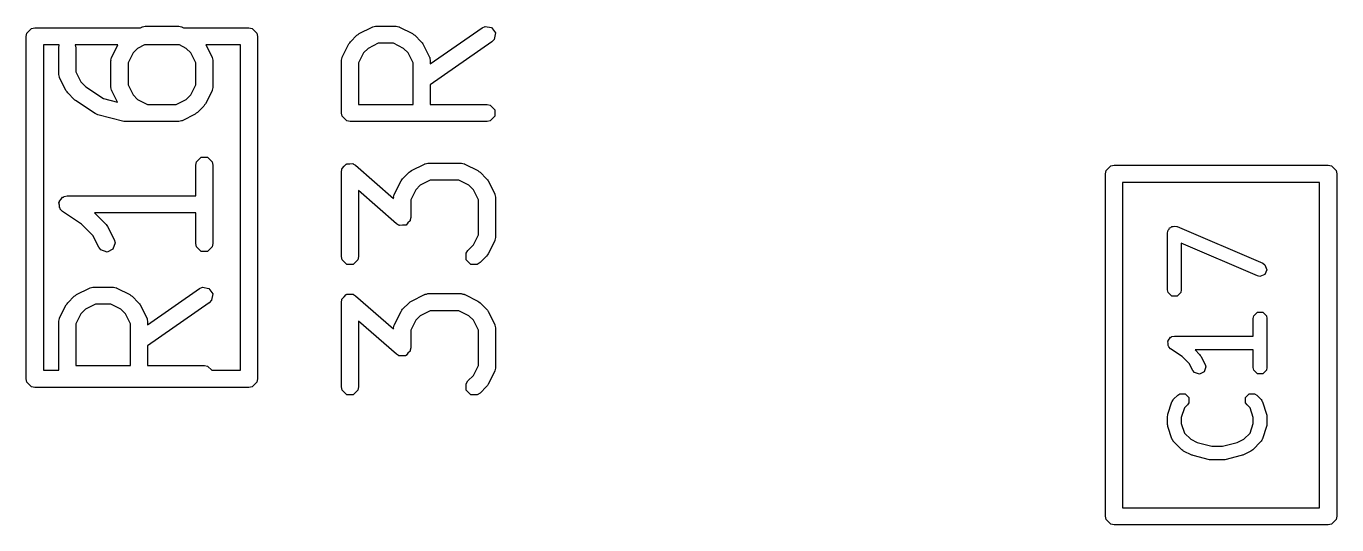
# Model space of a CAD drawing. Header units: inches. Extents: x -1.73 to 1.98, y -0.03 to 4.65.
# Drawn here: x 0.2569 to 0.5581, y 1.6929 to 1.8076 of the extents above; entities that cross this region are included whole.
import ezdxf

# ---------------------------------------------------------------- set-up
doc = ezdxf.new("R2010")
doc.units = ezdxf.units.IN
doc.header["$MEASUREMENT"] = 0
doc.layers.add('BLACK', color=250, linetype='CONTINUOUS')

msp = doc.modelspace()

# ---------------------------------------------------------------- linework, layer by layer
at = {"layer": 'BLACK', "linetype": 'CONTINUOUS'}
for p, q in [((0.2581, 1.80704), (0.25886, 1.80719)), ((0.25886, 1.80719), (0.28312, 1.80719)), ((0.28312, 1.80719), (0.28345, 1.80735)), ((0.28345, 1.80735), (0.28355, 1.80738)), ((0.28355, 1.80738), (0.28358, 1.80741)), ((0.28358, 1.80741), (0.28389, 1.80747)), ((0.28389, 1.80747), (0.28419, 1.80756)), ((0.28419, 1.80756), (0.28424, 1.80754)), ((0.28424, 1.80754), (0.28433, 1.80756)), ((0.28433, 1.80756), (0.29183, 1.80756)), ((0.29183, 1.80756), (0.29193, 1.80754)), ((0.29193, 1.80754), (0.29197, 1.80756)), ((0.29197, 1.80756), (0.29228, 1.80747)), ((0.29228, 1.80747), (0.29258, 1.80741)), ((0.29258, 1.80741), (0.29262, 1.80738)), ((0.29262, 1.80738), (0.29271, 1.80735)), ((0.29271, 1.80735), (0.29305, 1.80719)), ((0.29305, 1.80719), (0.30807, 1.80719)), ((0.30807, 1.80719), (0.30882, 1.80704)), ((0.33341, 1.80585), (0.33641, 1.80735)), ((0.33641, 1.80735), (0.33651, 1.80738)), ((0.33651, 1.80738), (0.33654, 1.80741)), ((0.33654, 1.80741), (0.33685, 1.80747)), ((0.33685, 1.80747), (0.33715, 1.80756)), ((0.33715, 1.80756), (0.3372, 1.80754)), ((0.3372, 1.80754), (0.33729, 1.80756)), ((0.33729, 1.80756), (0.34179, 1.80756)), ((0.34179, 1.80756), (0.34189, 1.80754)), ((0.34189, 1.80754), (0.34193, 1.80756)), ((0.34193, 1.80756), (0.34224, 1.80747)), ((0.34224, 1.80747), (0.34255, 1.80741)), ((0.34255, 1.80741), (0.34258, 1.80738)), ((0.34258, 1.80738), (0.34267, 1.80735)), ((0.34267, 1.80735), (0.34567, 1.80585)), ((0.34976, 1.79887), (0.36166, 1.8072)), ((0.36166, 1.8072), (0.36237, 1.80751)), ((0.36237, 1.80751), (0.36385, 1.80725)), ((0.36385, 1.80725), (0.36471, 1.80602)), ((0.25689, 1.80522), (0.25704, 1.80597)), ((0.25689, 1.72648), (0.25689, 1.80522)), ((0.25704, 1.80597), (0.2581, 1.80704)), ((0.30882, 1.80704), (0.30989, 1.80597)), ((0.30989, 1.80597), (0.31004, 1.80522)), ((0.31004, 1.80522), (0.31004, 1.72648)), ((0.3314, 1.80398), (0.3329, 1.80548)), ((0.3329, 1.80548), (0.33317, 1.80566)), ((0.33317, 1.80566), (0.33341, 1.80585)), ((0.34567, 1.80585), (0.34592, 1.80566)), ((0.34592, 1.80566), (0.34619, 1.80548)), ((0.34619, 1.80548), (0.34769, 1.80398)), ((0.36445, 1.80453), (0.36392, 1.80398)), ((0.36471, 1.80602), (0.36445, 1.80453)), ((0.2645, 1.80325), (0.26083, 1.80325)), ((0.26083, 1.80325), (0.26083, 1.72844)), ((0.26437, 1.80259), (0.2645, 1.80325)), ((0.26437, 1.79659), (0.26437, 1.80259)), ((0.26817, 1.80325), (0.2683, 1.80259)), ((0.27796, 1.80325), (0.26817, 1.80325)), ((0.2683, 1.80259), (0.2683, 1.79706)), ((0.27657, 1.80047), (0.27796, 1.80325)), ((0.28145, 1.80143), (0.2803, 1.79913)), ((0.2825, 1.80247), (0.28145, 1.80143)), ((0.28405, 1.80325), (0.2825, 1.80247)), ((0.29212, 1.80325), (0.28405, 1.80325)), ((0.29366, 1.80247), (0.29212, 1.80325)), ((0.29471, 1.80143), (0.29366, 1.80247)), ((0.29586, 1.79913), (0.29471, 1.80143)), ((0.2982, 1.80325), (0.29959, 1.80047)), ((0.3061, 1.80325), (0.2982, 1.80325)), ((0.3061, 1.72844), (0.3061, 1.80325)), ((0.32953, 1.80047), (0.33103, 1.80347)), ((0.33103, 1.80347), (0.33123, 1.80372)), ((0.33123, 1.80372), (0.3314, 1.80398)), ((0.33441, 1.80143), (0.33326, 1.79913)), ((0.33546, 1.80247), (0.33441, 1.80143)), ((0.33776, 1.80362), (0.33546, 1.80247)), ((0.34133, 1.80362), (0.33776, 1.80362)), ((0.34363, 1.80247), (0.34133, 1.80362)), ((0.34468, 1.80143), (0.34363, 1.80247)), ((0.34582, 1.79913), (0.34468, 1.80143)), ((0.34769, 1.80398), (0.34786, 1.80372)), ((0.34786, 1.80372), (0.34805, 1.80347)), ((0.34805, 1.80347), (0.34955, 1.80047)), ((0.36392, 1.80398), (0.34976, 1.79407)), ((0.27636, 1.79959), (0.27638, 1.79969)), ((0.27636, 1.79359), (0.27636, 1.79959)), ((0.27637, 1.79973), (0.27645, 1.80004)), ((0.27638, 1.79969), (0.27637, 1.79973)), ((0.27645, 1.80004), (0.27651, 1.80035)), ((0.27651, 1.80035), (0.27655, 1.80038)), ((0.27655, 1.80038), (0.27657, 1.80047)), ((0.2803, 1.79913), (0.2803, 1.79406)), ((0.29586, 1.79406), (0.29586, 1.79913)), ((0.29959, 1.80047), (0.29962, 1.80038)), ((0.29962, 1.80038), (0.29965, 1.80035)), ((0.29965, 1.80035), (0.29971, 1.80004)), ((0.29971, 1.80004), (0.29979, 1.79973)), ((0.29979, 1.79973), (0.29978, 1.79969)), ((0.29978, 1.79969), (0.2998, 1.79959)), ((0.2998, 1.79959), (0.2998, 1.79359)), ((0.32933, 1.79973), (0.32941, 1.80004)), ((0.32935, 1.79969), (0.32933, 1.79973)), ((0.32933, 1.79959), (0.32935, 1.79969)), ((0.32933, 1.78759), (0.32933, 1.79959)), ((0.32941, 1.80004), (0.32948, 1.80035)), ((0.32948, 1.80035), (0.32951, 1.80038)), ((0.32951, 1.80038), (0.32953, 1.80047)), ((0.33326, 1.79913), (0.33326, 1.78956)), ((0.34582, 1.78956), (0.34582, 1.79913)), ((0.34955, 1.80047), (0.34958, 1.80038)), ((0.34958, 1.80038), (0.34961, 1.80035)), ((0.34961, 1.80035), (0.34967, 1.80004)), ((0.34967, 1.80004), (0.34976, 1.79973)), ((0.34976, 1.79973), (0.34974, 1.79969)), ((0.34974, 1.79969), (0.34976, 1.79959)), ((0.34976, 1.79959), (0.34976, 1.79887)), ((0.26439, 1.7965), (0.26437, 1.79659)), ((0.26437, 1.79645), (0.26439, 1.7965)), ((0.26445, 1.79615), (0.26437, 1.79645)), ((0.26452, 1.79584), (0.26445, 1.79615)), ((0.26455, 1.79581), (0.26452, 1.79584)), ((0.26457, 1.79571), (0.26455, 1.79581)), ((0.26607, 1.79271), (0.26457, 1.79571)), ((0.2683, 1.79706), (0.26945, 1.79476)), ((0.26627, 1.79246), (0.26607, 1.79271)), ((0.26644, 1.7922), (0.26627, 1.79246)), ((0.26794, 1.7907), (0.26644, 1.7922)), ((0.26945, 1.79476), (0.27059, 1.79362)), ((0.27059, 1.79362), (0.27464, 1.79092)), ((0.27638, 1.7935), (0.27636, 1.79359)), ((0.27637, 1.79345), (0.27638, 1.7935)), ((0.27645, 1.79315), (0.27637, 1.79345)), ((0.27651, 1.79284), (0.27645, 1.79315)), ((0.27655, 1.79281), (0.27651, 1.79284)), ((0.27657, 1.79271), (0.27655, 1.79281)), ((0.27787, 1.79011), (0.27657, 1.79271)), ((0.2803, 1.79406), (0.28145, 1.79176)), ((0.29471, 1.79176), (0.29586, 1.79406)), ((0.29959, 1.79271), (0.29809, 1.78971)), ((0.29962, 1.79281), (0.29959, 1.79271)), ((0.29965, 1.79284), (0.29962, 1.79281)), ((0.29971, 1.79315), (0.29965, 1.79284)), ((0.29979, 1.79345), (0.29971, 1.79315)), ((0.2998, 1.79359), (0.29978, 1.7935)), ((0.29978, 1.7935), (0.29979, 1.79345)), ((0.34976, 1.79407), (0.34976, 1.78956)), ((0.2681, 1.79059), (0.26794, 1.7907)), ((0.26824, 1.79046), (0.2681, 1.79059)), ((0.27274, 1.78746), (0.26824, 1.79046)), ((0.27464, 1.79092), (0.27787, 1.79011)), ((0.28145, 1.79176), (0.2825, 1.79071)), ((0.2825, 1.79071), (0.2848, 1.78956)), ((0.2848, 1.78956), (0.29137, 1.78956)), ((0.29137, 1.78956), (0.29366, 1.79071)), ((0.29366, 1.79071), (0.29471, 1.79176)), ((0.29772, 1.7892), (0.29622, 1.7877)), ((0.2979, 1.78946), (0.29772, 1.7892)), ((0.29809, 1.78971), (0.2979, 1.78946)), ((0.33326, 1.78956), (0.34582, 1.78956)), ((0.34976, 1.78956), (0.36279, 1.78956)), ((0.36279, 1.78956), (0.36354, 1.78941)), ((0.36354, 1.78941), (0.36461, 1.78835)), ((0.27305, 1.78733), (0.27274, 1.78746)), ((0.27336, 1.78718), (0.27305, 1.78733)), ((0.27936, 1.78568), (0.27336, 1.78718)), ((0.29571, 1.78733), (0.29271, 1.78583)), ((0.29596, 1.78753), (0.29571, 1.78733)), ((0.29622, 1.7877), (0.29596, 1.78753)), ((0.32948, 1.78684), (0.32933, 1.78759)), ((0.33054, 1.78578), (0.32948, 1.78684)), ((0.36461, 1.78684), (0.36354, 1.78578)), ((0.36461, 1.78835), (0.36461, 1.78684)), ((0.2796, 1.78567), (0.27936, 1.78568)), ((0.27983, 1.78563), (0.2796, 1.78567)), ((0.29183, 1.78563), (0.27983, 1.78563)), ((0.29193, 1.78564), (0.29183, 1.78563)), ((0.29197, 1.78563), (0.29193, 1.78564)), ((0.29228, 1.78571), (0.29197, 1.78563)), ((0.29258, 1.78578), (0.29228, 1.78571)), ((0.29262, 1.78581), (0.29258, 1.78578)), ((0.29271, 1.78583), (0.29262, 1.78581)), ((0.3313, 1.78563), (0.33054, 1.78578)), ((0.36279, 1.78563), (0.3313, 1.78563)), ((0.36354, 1.78578), (0.36279, 1.78563)), ((0.29601, 1.77635), (0.29708, 1.77741)), ((0.29708, 1.77741), (0.29858, 1.77741)), ((0.29858, 1.77741), (0.29965, 1.77635)), ((0.29586, 1.7756), (0.29601, 1.77635)), ((0.29586, 1.76856), (0.29586, 1.7756)), ((0.29965, 1.77635), (0.2998, 1.7756)), ((0.2998, 1.7756), (0.2998, 1.7576)), ((0.32933, 1.7741), (0.32944, 1.77464)), ((0.32933, 1.7546), (0.32933, 1.7741)), ((0.32943, 1.77473), (0.32946, 1.77476)), ((0.32944, 1.77464), (0.32943, 1.77473)), ((0.32946, 1.77476), (0.32948, 1.77485)), ((0.32948, 1.77485), (0.32997, 1.77534)), ((0.32997, 1.77534), (0.33042, 1.77586)), ((0.33042, 1.77586), (0.33049, 1.77586)), ((0.33049, 1.77586), (0.33054, 1.77591)), ((0.33054, 1.77591), (0.33123, 1.77591)), ((0.33123, 1.77591), (0.33193, 1.77596)), ((0.33193, 1.77596), (0.33201, 1.77591)), ((0.33201, 1.77591), (0.33205, 1.77591)), ((0.33205, 1.77591), (0.33211, 1.77586)), ((0.33211, 1.77586), (0.33259, 1.77558)), ((0.33259, 1.77558), (0.34133, 1.76793)), ((0.3434, 1.77249), (0.3449, 1.77399)), ((0.3449, 1.77399), (0.34516, 1.77416)), ((0.34516, 1.77416), (0.34541, 1.77436)), ((0.34541, 1.77436), (0.34841, 1.77586)), ((0.34841, 1.77586), (0.34851, 1.77588)), ((0.34851, 1.77588), (0.34854, 1.77591)), ((0.34854, 1.77591), (0.34885, 1.77598)), ((0.34885, 1.77598), (0.34915, 1.77606)), ((0.34915, 1.77606), (0.3492, 1.77604)), ((0.3492, 1.77604), (0.34929, 1.77606)), ((0.34929, 1.77606), (0.35679, 1.77606)), ((0.35679, 1.77606), (0.35689, 1.77604)), ((0.35689, 1.77604), (0.35693, 1.77606)), ((0.35693, 1.77606), (0.35724, 1.77598)), ((0.35724, 1.77598), (0.35755, 1.77591)), ((0.35755, 1.77591), (0.35758, 1.77588)), ((0.35758, 1.77588), (0.35767, 1.77586)), ((0.35767, 1.77586), (0.36067, 1.77436)), ((0.36067, 1.77436), (0.36092, 1.77416)), ((0.36092, 1.77416), (0.36118, 1.77399)), ((0.36118, 1.77399), (0.36268, 1.77249)), ((0.50492, 1.77362), (0.50507, 1.77438)), ((0.50507, 1.77438), (0.50614, 1.77544)), ((0.50614, 1.77544), (0.50689, 1.77559)), ((0.50689, 1.77559), (0.5561, 1.77559)), ((0.5561, 1.77559), (0.55686, 1.77544)), ((0.55686, 1.77544), (0.55792, 1.77438)), ((0.55792, 1.77438), (0.55807, 1.77362)), ((0.34153, 1.76898), (0.34303, 1.77198)), ((0.34303, 1.77198), (0.34323, 1.77223)), ((0.34323, 1.77223), (0.3434, 1.77249)), ((0.34746, 1.77098), (0.34641, 1.76993)), ((0.34976, 1.77213), (0.34746, 1.77098)), ((0.35633, 1.77213), (0.34976, 1.77213)), ((0.35863, 1.77098), (0.35633, 1.77213)), ((0.35967, 1.76993), (0.35863, 1.77098)), ((0.36268, 1.77249), (0.36286, 1.77223)), ((0.36286, 1.77223), (0.36305, 1.77198)), ((0.36305, 1.77198), (0.36455, 1.76898)), ((0.50492, 1.69488), (0.50492, 1.77362)), ((0.50886, 1.77165), (0.50886, 1.69685)), ((0.55413, 1.77165), (0.50886, 1.77165)), ((0.55413, 1.69685), (0.55413, 1.77165)), ((0.55807, 1.77362), (0.55807, 1.69488)), ((0.26492, 1.76776), (0.26524, 1.76823)), ((0.26524, 1.76823), (0.26544, 1.76827)), ((0.26544, 1.76827), (0.26558, 1.76842)), ((0.26558, 1.76842), (0.26633, 1.76856)), ((0.26633, 1.76856), (0.29586, 1.76856)), ((0.342, 1.76212), (0.33326, 1.76976)), ((0.33326, 1.76976), (0.33326, 1.7546)), ((0.34133, 1.76824), (0.34141, 1.76854)), ((0.34134, 1.76819), (0.34133, 1.76824)), ((0.34133, 1.7681), (0.34134, 1.76819)), ((0.34133, 1.76793), (0.34133, 1.7681)), ((0.34141, 1.76854), (0.34147, 1.76885)), ((0.34147, 1.76885), (0.34151, 1.76888)), ((0.34151, 1.76888), (0.34153, 1.76898)), ((0.34641, 1.76993), (0.34526, 1.76763)), ((0.36082, 1.76763), (0.35967, 1.76993)), ((0.36455, 1.76898), (0.36458, 1.76888)), ((0.36458, 1.76888), (0.36461, 1.76885)), ((0.36461, 1.76885), (0.36467, 1.76854)), ((0.36467, 1.76854), (0.36475, 1.76824)), ((0.36475, 1.76824), (0.36474, 1.76819)), ((0.36474, 1.76819), (0.36476, 1.7681)), ((0.36476, 1.7681), (0.36476, 1.7591)), ((0.2644, 1.76698), (0.26452, 1.76715)), ((0.26452, 1.76642), (0.2644, 1.76698)), ((0.26452, 1.76735), (0.26492, 1.76776)), ((0.26452, 1.76715), (0.26452, 1.76735)), ((0.26452, 1.76584), (0.26452, 1.76642)), ((0.26466, 1.7657), (0.26452, 1.76584)), ((0.2647, 1.7655), (0.26466, 1.7657)), ((0.26524, 1.76496), (0.2647, 1.7655)), ((0.26958, 1.76207), (0.26524, 1.76496)), ((0.34526, 1.76763), (0.34526, 1.7636)), ((0.36082, 1.75956), (0.36082, 1.76763)), ((0.27222, 1.75943), (0.26958, 1.76207)), ((0.29586, 1.76463), (0.27259, 1.76463)), ((0.27259, 1.76463), (0.27523, 1.76199)), ((0.27523, 1.76199), (0.2754, 1.76173)), ((0.29586, 1.7576), (0.29586, 1.76463)), ((0.34248, 1.76184), (0.342, 1.76212)), ((0.34462, 1.76235), (0.34417, 1.76183)), ((0.34511, 1.76284), (0.34462, 1.76235)), ((0.34513, 1.76293), (0.34511, 1.76284)), ((0.34516, 1.76297), (0.34513, 1.76293)), ((0.34526, 1.7636), (0.34515, 1.76305)), ((0.34515, 1.76305), (0.34516, 1.76297)), ((0.27357, 1.75672), (0.27222, 1.75943)), ((0.2754, 1.76173), (0.27559, 1.76148)), ((0.27559, 1.76148), (0.27709, 1.75848)), ((0.34254, 1.76178), (0.34248, 1.76184)), ((0.34258, 1.76178), (0.34254, 1.76178)), ((0.34266, 1.76173), (0.34258, 1.76178)), ((0.34335, 1.76178), (0.34266, 1.76173)), ((0.34405, 1.76178), (0.34335, 1.76178)), ((0.3441, 1.76183), (0.34405, 1.76178)), ((0.34417, 1.76183), (0.3441, 1.76183)), ((0.35967, 1.75726), (0.36082, 1.75956)), ((0.36475, 1.75896), (0.36467, 1.75865)), ((0.36476, 1.7591), (0.36474, 1.759)), ((0.36474, 1.759), (0.36475, 1.75896)), ((0.51918, 1.76005), (0.51919, 1.76007)), ((0.51918, 1.76004), (0.51918, 1.76005)), ((0.51918, 1.76003), (0.51918, 1.76004)), ((0.51918, 1.74691), (0.51918, 1.76003)), ((0.51919, 1.76007), (0.5193, 1.76063)), ((0.5193, 1.76063), (0.51953, 1.76086)), ((0.51953, 1.76086), (0.51965, 1.76116)), ((0.51965, 1.76116), (0.51994, 1.76127)), ((0.51994, 1.76127), (0.52015, 1.76148)), ((0.52015, 1.76148), (0.52047, 1.76148)), ((0.52047, 1.76148), (0.52077, 1.7616)), ((0.52077, 1.7616), (0.52134, 1.76148)), ((0.52134, 1.76148), (0.52136, 1.76148)), ((0.52136, 1.76148), (0.52136, 1.76148)), ((0.52136, 1.76148), (0.52137, 1.76148)), ((0.52137, 1.76148), (0.54106, 1.75304)), ((0.27404, 1.75611), (0.27357, 1.75672)), ((0.27547, 1.75563), (0.27404, 1.75611)), ((0.27682, 1.75631), (0.27547, 1.75563)), ((0.2773, 1.75774), (0.27682, 1.75631)), ((0.27709, 1.75848), (0.2773, 1.75774)), ((0.29601, 1.75684), (0.29586, 1.7576)), ((0.29708, 1.75578), (0.29601, 1.75684)), ((0.29965, 1.75684), (0.29858, 1.75578)), ((0.2998, 1.7576), (0.29965, 1.75684)), ((0.35797, 1.75535), (0.3584, 1.75599)), ((0.3584, 1.75599), (0.35967, 1.75726)), ((0.36455, 1.75822), (0.36305, 1.75522)), ((0.36458, 1.75831), (0.36455, 1.75822)), ((0.36461, 1.75834), (0.36458, 1.75831)), ((0.36467, 1.75865), (0.36461, 1.75834)), ((0.53982, 1.75015), (0.52233, 1.75764)), ((0.52233, 1.75764), (0.52233, 1.74691)), ((0.29858, 1.75578), (0.29708, 1.75578)), ((0.32948, 1.75384), (0.32933, 1.7546)), ((0.33054, 1.75278), (0.32948, 1.75384)), ((0.33311, 1.75384), (0.33205, 1.75278)), ((0.33326, 1.7546), (0.33311, 1.75384)), ((0.35797, 1.75384), (0.35797, 1.75535)), ((0.35904, 1.75278), (0.35797, 1.75384)), ((0.36118, 1.75321), (0.36054, 1.75278)), ((0.36268, 1.75471), (0.36118, 1.75321)), ((0.36286, 1.75497), (0.36268, 1.75471)), ((0.36305, 1.75522), (0.36286, 1.75497)), ((0.54106, 1.75304), (0.54157, 1.75269)), ((0.33205, 1.75278), (0.33054, 1.75278)), ((0.36054, 1.75278), (0.35904, 1.75278)), ((0.54042, 1.75002), (0.53982, 1.75015)), ((0.54154, 1.75047), (0.54042, 1.75002)), ((0.54201, 1.75157), (0.54154, 1.75047)), ((0.54157, 1.75269), (0.54201, 1.75157)), ((0.26845, 1.74586), (0.27145, 1.74736)), ((0.27145, 1.74736), (0.27155, 1.74739)), ((0.27155, 1.74739), (0.27158, 1.74742)), ((0.27158, 1.74742), (0.27189, 1.74748)), ((0.27189, 1.74748), (0.27219, 1.74756)), ((0.27219, 1.74756), (0.27224, 1.74755)), ((0.27224, 1.74755), (0.27233, 1.74757)), ((0.27233, 1.74757), (0.27683, 1.74757)), ((0.27683, 1.74757), (0.27693, 1.74755)), ((0.27693, 1.74755), (0.27697, 1.74756)), ((0.27697, 1.74756), (0.27728, 1.74748)), ((0.27728, 1.74748), (0.27759, 1.74742)), ((0.27759, 1.74742), (0.27762, 1.74739)), ((0.27762, 1.74739), (0.27771, 1.74736)), ((0.27771, 1.74736), (0.28071, 1.74586)), ((0.2848, 1.73888), (0.2967, 1.74721)), ((0.2967, 1.74721), (0.2974, 1.74752)), ((0.2974, 1.74752), (0.29889, 1.74726)), ((0.29889, 1.74726), (0.29975, 1.74602)), ((0.5193, 1.7463), (0.51918, 1.74691)), ((0.52233, 1.74691), (0.52221, 1.7463)), ((0.26627, 1.74373), (0.26644, 1.74399)), ((0.26644, 1.74399), (0.26794, 1.74549)), ((0.26794, 1.74549), (0.2682, 1.74567)), ((0.2682, 1.74567), (0.26845, 1.74586)), ((0.28071, 1.74586), (0.28096, 1.74567)), ((0.28096, 1.74567), (0.28122, 1.74549)), ((0.28122, 1.74549), (0.28272, 1.74399)), ((0.28272, 1.74399), (0.2829, 1.74373)), ((0.29896, 1.74399), (0.2848, 1.73408)), ((0.29949, 1.74454), (0.29896, 1.74399)), ((0.29975, 1.74602), (0.29949, 1.74454)), ((0.32933, 1.7441), (0.32944, 1.74465)), ((0.32933, 1.7246), (0.32933, 1.7441)), ((0.32943, 1.74473), (0.32946, 1.74476)), ((0.32944, 1.74465), (0.32943, 1.74473)), ((0.32946, 1.74476), (0.32948, 1.74485)), ((0.32948, 1.74485), (0.32997, 1.74534)), ((0.32997, 1.74534), (0.33042, 1.74586)), ((0.33042, 1.74586), (0.33049, 1.74587)), ((0.33049, 1.74587), (0.33054, 1.74592)), ((0.33054, 1.74592), (0.33123, 1.74592)), ((0.33123, 1.74592), (0.33193, 1.74596)), ((0.33193, 1.74596), (0.33201, 1.74592)), ((0.33201, 1.74592), (0.33205, 1.74592)), ((0.33205, 1.74592), (0.33211, 1.74586)), ((0.33211, 1.74586), (0.33259, 1.74558)), ((0.33259, 1.74558), (0.34133, 1.73794)), ((0.3434, 1.74249), (0.3449, 1.74399)), ((0.3449, 1.74399), (0.34516, 1.74417)), ((0.34516, 1.74417), (0.34541, 1.74436)), ((0.34541, 1.74436), (0.34841, 1.74586)), ((0.34841, 1.74586), (0.34851, 1.74589)), ((0.34851, 1.74589), (0.34854, 1.74592)), ((0.34854, 1.74592), (0.34885, 1.74598)), ((0.34885, 1.74598), (0.34915, 1.74606)), ((0.34915, 1.74606), (0.3492, 1.74605)), ((0.3492, 1.74605), (0.34929, 1.74607)), ((0.34929, 1.74607), (0.35679, 1.74607)), ((0.35679, 1.74607), (0.35689, 1.74605)), ((0.35689, 1.74605), (0.35693, 1.74606)), ((0.35693, 1.74606), (0.35724, 1.74598)), ((0.35724, 1.74598), (0.35755, 1.74592)), ((0.35755, 1.74592), (0.35758, 1.74589)), ((0.35758, 1.74589), (0.35767, 1.74586)), ((0.35767, 1.74586), (0.36067, 1.74436)), ((0.36067, 1.74436), (0.36092, 1.74417)), ((0.36092, 1.74417), (0.36118, 1.74399)), ((0.36118, 1.74399), (0.36268, 1.74249)), ((0.52015, 1.74545), (0.5193, 1.7463)), ((0.52136, 1.74545), (0.52015, 1.74545)), ((0.52221, 1.7463), (0.52136, 1.74545)), ((0.26457, 1.74048), (0.26607, 1.74348)), ((0.26607, 1.74348), (0.26627, 1.74373)), ((0.26945, 1.74143), (0.2683, 1.73914)), ((0.2705, 1.74248), (0.26945, 1.74143)), ((0.2728, 1.74363), (0.2705, 1.74248)), ((0.27637, 1.74363), (0.2728, 1.74363)), ((0.27867, 1.74248), (0.27637, 1.74363)), ((0.27971, 1.74143), (0.27867, 1.74248)), ((0.28086, 1.73914), (0.27971, 1.74143)), ((0.2829, 1.74373), (0.28309, 1.74348)), ((0.28309, 1.74348), (0.28459, 1.74048)), ((0.34153, 1.73898), (0.34303, 1.74198)), ((0.34303, 1.74198), (0.34323, 1.74223)), ((0.34323, 1.74223), (0.3434, 1.74249)), ((0.34746, 1.74098), (0.34641, 1.73993)), ((0.34976, 1.74213), (0.34746, 1.74098)), ((0.35633, 1.74213), (0.34976, 1.74213)), ((0.35863, 1.74098), (0.35633, 1.74213)), ((0.35967, 1.73993), (0.35863, 1.74098)), ((0.36268, 1.74249), (0.36286, 1.74223)), ((0.36286, 1.74223), (0.36305, 1.74198)), ((0.36305, 1.74198), (0.36455, 1.73898)), ((0.53886, 1.74035), (0.53898, 1.74095)), ((0.53898, 1.74095), (0.53984, 1.7418)), ((0.53984, 1.7418), (0.54104, 1.7418)), ((0.54104, 1.7418), (0.54189, 1.74095)), ((0.54189, 1.74095), (0.54201, 1.74035)), ((0.26437, 1.73974), (0.26445, 1.74004)), ((0.26439, 1.7397), (0.26437, 1.73974)), ((0.26437, 1.7396), (0.26439, 1.7397)), ((0.26437, 1.72844), (0.26437, 1.7396)), ((0.26445, 1.74004), (0.26452, 1.74035)), ((0.26452, 1.74035), (0.26455, 1.74039)), ((0.26455, 1.74039), (0.26457, 1.74048)), ((0.2683, 1.73914), (0.2683, 1.72957)), ((0.28086, 1.72957), (0.28086, 1.73914)), ((0.28459, 1.74048), (0.28462, 1.74039)), ((0.28462, 1.74039), (0.28465, 1.74035)), ((0.28465, 1.74035), (0.28471, 1.74004)), ((0.28471, 1.74004), (0.2848, 1.73974)), ((0.2848, 1.73974), (0.28478, 1.7397)), ((0.28478, 1.7397), (0.2848, 1.7396)), ((0.2848, 1.7396), (0.2848, 1.73888)), ((0.342, 1.73212), (0.33326, 1.73976)), ((0.33326, 1.73976), (0.33326, 1.7246)), ((0.34133, 1.73824), (0.34141, 1.73854)), ((0.34134, 1.7382), (0.34133, 1.73824)), ((0.34133, 1.7381), (0.34134, 1.7382)), ((0.34133, 1.73794), (0.34133, 1.7381)), ((0.34141, 1.73854), (0.34147, 1.73885)), ((0.34147, 1.73885), (0.34151, 1.73889)), ((0.34151, 1.73889), (0.34153, 1.73898)), ((0.34641, 1.73993), (0.34526, 1.73764)), ((0.36082, 1.73764), (0.35967, 1.73993)), ((0.36455, 1.73898), (0.36458, 1.73889)), ((0.36458, 1.73889), (0.36461, 1.73885)), ((0.36461, 1.73885), (0.36467, 1.73854)), ((0.36467, 1.73854), (0.36475, 1.73824)), ((0.36475, 1.73824), (0.36474, 1.7382)), ((0.36474, 1.7382), (0.36476, 1.7381)), ((0.36476, 1.7381), (0.36476, 1.7291)), ((0.53886, 1.7363), (0.53886, 1.74035)), ((0.54201, 1.74035), (0.54201, 1.7291)), ((0.34526, 1.73764), (0.34526, 1.7336)), ((0.36082, 1.72957), (0.36082, 1.73764)), ((0.51921, 1.73503), (0.5193, 1.73516)), ((0.5193, 1.73458), (0.51921, 1.73503)), ((0.5193, 1.73532), (0.51962, 1.73565)), ((0.5193, 1.73516), (0.5193, 1.73532)), ((0.51962, 1.73565), (0.51988, 1.73603)), ((0.51988, 1.73603), (0.52004, 1.73606)), ((0.52004, 1.73606), (0.52015, 1.73618)), ((0.52015, 1.73618), (0.52075, 1.7363)), ((0.52075, 1.7363), (0.53886, 1.7363)), ((0.2848, 1.73408), (0.2848, 1.72957)), ((0.34248, 1.73184), (0.342, 1.73212)), ((0.34254, 1.73178), (0.34248, 1.73184)), ((0.3441, 1.73183), (0.34405, 1.73178)), ((0.34417, 1.73184), (0.3441, 1.73183)), ((0.34462, 1.73236), (0.34417, 1.73184)), ((0.34511, 1.73285), (0.34462, 1.73236)), ((0.34513, 1.73294), (0.34511, 1.73285)), ((0.34516, 1.73297), (0.34513, 1.73294)), ((0.34526, 1.7336), (0.34515, 1.73305)), ((0.34515, 1.73305), (0.34516, 1.73297)), ((0.5193, 1.73412), (0.5193, 1.73458)), ((0.51941, 1.734), (0.5193, 1.73412)), ((0.51945, 1.73384), (0.51941, 1.734)), ((0.51988, 1.73341), (0.51945, 1.73384)), ((0.52256, 1.73162), (0.51988, 1.73341)), ((0.53886, 1.73315), (0.52549, 1.73315)), ((0.52549, 1.73315), (0.52655, 1.73208)), ((0.52655, 1.73208), (0.52669, 1.73187)), ((0.52669, 1.73187), (0.52685, 1.73168)), ((0.53886, 1.7291), (0.53886, 1.73315)), ((0.2683, 1.72957), (0.28086, 1.72957)), ((0.2848, 1.72957), (0.29783, 1.72957)), ((0.29783, 1.72957), (0.29858, 1.72942)), ((0.29858, 1.72942), (0.29956, 1.72844)), ((0.34258, 1.73178), (0.34254, 1.73178)), ((0.34266, 1.73174), (0.34258, 1.73178)), ((0.34335, 1.73178), (0.34266, 1.73174)), ((0.34405, 1.73178), (0.34335, 1.73178)), ((0.35967, 1.72727), (0.36082, 1.72957)), ((0.36475, 1.72896), (0.36467, 1.72866)), ((0.36476, 1.7291), (0.36474, 1.729)), ((0.36474, 1.729), (0.36475, 1.72896)), ((0.52415, 1.73004), (0.52256, 1.73162)), ((0.52497, 1.72839), (0.52415, 1.73004)), ((0.52685, 1.73168), (0.52779, 1.7298)), ((0.52795, 1.72921), (0.52757, 1.72806)), ((0.52779, 1.7298), (0.52795, 1.72921)), ((0.53898, 1.72849), (0.53886, 1.7291)), ((0.54201, 1.7291), (0.54189, 1.72849)), ((0.25704, 1.72572), (0.25689, 1.72648)), ((0.26083, 1.72844), (0.26437, 1.72844)), ((0.29956, 1.72844), (0.3061, 1.72844)), ((0.31004, 1.72648), (0.30989, 1.72572)), ((0.35797, 1.72535), (0.3584, 1.72599)), ((0.3584, 1.72599), (0.35967, 1.72727)), ((0.36455, 1.72822), (0.36305, 1.72522)), ((0.36458, 1.72832), (0.36455, 1.72822)), ((0.36461, 1.72835), (0.36458, 1.72832)), ((0.36467, 1.72866), (0.36461, 1.72835)), ((0.52535, 1.72791), (0.52497, 1.72839)), ((0.52649, 1.72753), (0.52535, 1.72791)), ((0.52757, 1.72806), (0.52649, 1.72753)), ((0.53984, 1.72764), (0.53898, 1.72849)), ((0.54104, 1.72764), (0.53984, 1.72764)), ((0.54189, 1.72849), (0.54104, 1.72764)), ((0.2581, 1.72466), (0.25704, 1.72572)), ((0.25886, 1.72451), (0.2581, 1.72466)), ((0.30807, 1.72451), (0.25886, 1.72451)), ((0.30882, 1.72466), (0.30807, 1.72451)), ((0.30989, 1.72572), (0.30882, 1.72466)), ((0.32948, 1.72385), (0.32933, 1.7246)), ((0.33054, 1.72278), (0.32948, 1.72385)), ((0.33205, 1.72278), (0.33054, 1.72278)), ((0.33311, 1.72385), (0.33205, 1.72278)), ((0.33326, 1.7246), (0.33311, 1.72385)), ((0.35797, 1.72385), (0.35797, 1.72535)), ((0.35904, 1.72278), (0.35797, 1.72385)), ((0.36054, 1.72278), (0.35904, 1.72278)), ((0.36118, 1.72321), (0.36054, 1.72278)), ((0.36268, 1.72471), (0.36118, 1.72321)), ((0.36286, 1.72497), (0.36268, 1.72471)), ((0.36305, 1.72522), (0.36286, 1.72497)), ((0.52152, 1.72271), (0.52203, 1.72305)), ((0.52203, 1.72305), (0.52323, 1.72305)), ((0.52323, 1.72305), (0.52408, 1.7222)), ((0.53711, 1.7222), (0.53796, 1.72305)), ((0.53796, 1.72305), (0.53917, 1.72305)), ((0.53917, 1.72305), (0.53968, 1.72271)), ((0.51926, 1.71835), (0.5202, 1.72116)), ((0.5202, 1.72116), (0.52024, 1.72123)), ((0.52024, 1.72126), (0.52038, 1.72147)), ((0.52024, 1.72123), (0.52024, 1.72126)), ((0.52038, 1.72147), (0.5205, 1.72169)), ((0.5205, 1.72169), (0.52053, 1.72171)), ((0.52053, 1.72171), (0.52058, 1.72177)), ((0.52058, 1.72177), (0.52152, 1.72271)), ((0.52307, 1.71981), (0.52233, 1.71759)), ((0.52374, 1.72048), (0.52307, 1.71981)), ((0.52408, 1.72099), (0.52374, 1.72048)), ((0.52408, 1.7222), (0.52408, 1.72099)), ((0.53711, 1.72099), (0.53711, 1.7222)), ((0.53745, 1.72048), (0.53711, 1.72099)), ((0.53813, 1.71981), (0.53745, 1.72048)), ((0.53886, 1.71759), (0.53813, 1.71981)), ((0.53968, 1.72271), (0.54062, 1.72177)), ((0.54062, 1.72177), (0.54066, 1.72171)), ((0.54066, 1.72171), (0.54069, 1.72169)), ((0.54069, 1.72169), (0.54082, 1.72147)), ((0.54082, 1.72147), (0.54096, 1.72126)), ((0.54096, 1.72126), (0.54096, 1.72123)), ((0.54096, 1.72123), (0.541, 1.72116)), ((0.541, 1.72116), (0.54193, 1.71835)), ((0.51918, 1.71785), (0.51923, 1.7181)), ((0.51918, 1.71597), (0.51918, 1.71785)), ((0.51923, 1.7181), (0.51926, 1.71835)), ((0.52233, 1.71759), (0.52233, 1.71623)), ((0.53886, 1.71623), (0.53886, 1.71759)), ((0.54193, 1.71835), (0.54196, 1.7181)), ((0.54196, 1.7181), (0.54201, 1.71785)), ((0.54201, 1.71785), (0.54201, 1.71597)), ((0.51923, 1.71573), (0.51918, 1.71597)), ((0.51926, 1.71548), (0.51923, 1.71573)), ((0.5202, 1.71266), (0.51926, 1.71548)), ((0.52233, 1.71623), (0.52307, 1.71401)), ((0.52307, 1.71401), (0.5245, 1.71258)), ((0.53669, 1.71258), (0.53813, 1.71401)), ((0.53813, 1.71401), (0.53886, 1.71623)), ((0.54193, 1.71548), (0.541, 1.71266)), ((0.54196, 1.71573), (0.54193, 1.71548)), ((0.54201, 1.71597), (0.54196, 1.71573)), ((0.52024, 1.71259), (0.5202, 1.71266)), ((0.52024, 1.71256), (0.52024, 1.71259)), ((0.52038, 1.71235), (0.52024, 1.71256)), ((0.5205, 1.71213), (0.52038, 1.71235)), ((0.52053, 1.71211), (0.5205, 1.71213)), ((0.52058, 1.71205), (0.52053, 1.71211)), ((0.52245, 1.71017), (0.52058, 1.71205)), ((0.5245, 1.71258), (0.52599, 1.71183)), ((0.52599, 1.71183), (0.52938, 1.71099)), ((0.52938, 1.71099), (0.53181, 1.71099)), ((0.53181, 1.71099), (0.5352, 1.71183)), ((0.5352, 1.71183), (0.53669, 1.71258)), ((0.54062, 1.71205), (0.53874, 1.71017)), ((0.54066, 1.71211), (0.54062, 1.71205)), ((0.54069, 1.71213), (0.54066, 1.71211)), ((0.54082, 1.71235), (0.54069, 1.71213)), ((0.54096, 1.71256), (0.54082, 1.71235)), ((0.541, 1.71266), (0.54096, 1.71259)), ((0.54096, 1.71259), (0.54096, 1.71256)), ((0.52266, 1.71003), (0.52245, 1.71017)), ((0.52286, 1.70988), (0.52266, 1.71003)), ((0.52474, 1.70894), (0.52286, 1.70988)), ((0.5249, 1.70889), (0.52474, 1.70894)), ((0.52506, 1.70882), (0.5249, 1.70889)), ((0.52881, 1.70788), (0.52506, 1.70882)), ((0.529, 1.70787), (0.52881, 1.70788)), ((0.52919, 1.70784), (0.529, 1.70787)), ((0.532, 1.70784), (0.52919, 1.70784)), ((0.53219, 1.70787), (0.532, 1.70784)), ((0.53238, 1.70788), (0.53219, 1.70787)), ((0.53613, 1.70882), (0.53238, 1.70788)), ((0.53629, 1.70889), (0.53613, 1.70882)), ((0.53646, 1.70894), (0.53629, 1.70889)), ((0.53833, 1.70988), (0.53646, 1.70894)), ((0.53853, 1.71003), (0.53833, 1.70988)), ((0.53874, 1.71017), (0.53853, 1.71003)), ((0.50886, 1.69685), (0.55413, 1.69685)), ((0.50507, 1.69413), (0.50492, 1.69488)), ((0.50614, 1.69306), (0.50507, 1.69413)), ((0.50689, 1.69291), (0.50614, 1.69306)), ((0.5561, 1.69291), (0.50689, 1.69291)), ((0.55686, 1.69306), (0.5561, 1.69291)), ((0.55792, 1.69413), (0.55686, 1.69306)), ((0.55807, 1.69488), (0.55792, 1.69413))]:
    msp.add_line(p, q, dxfattribs=at)

doc.saveas('drawing.dxf')
